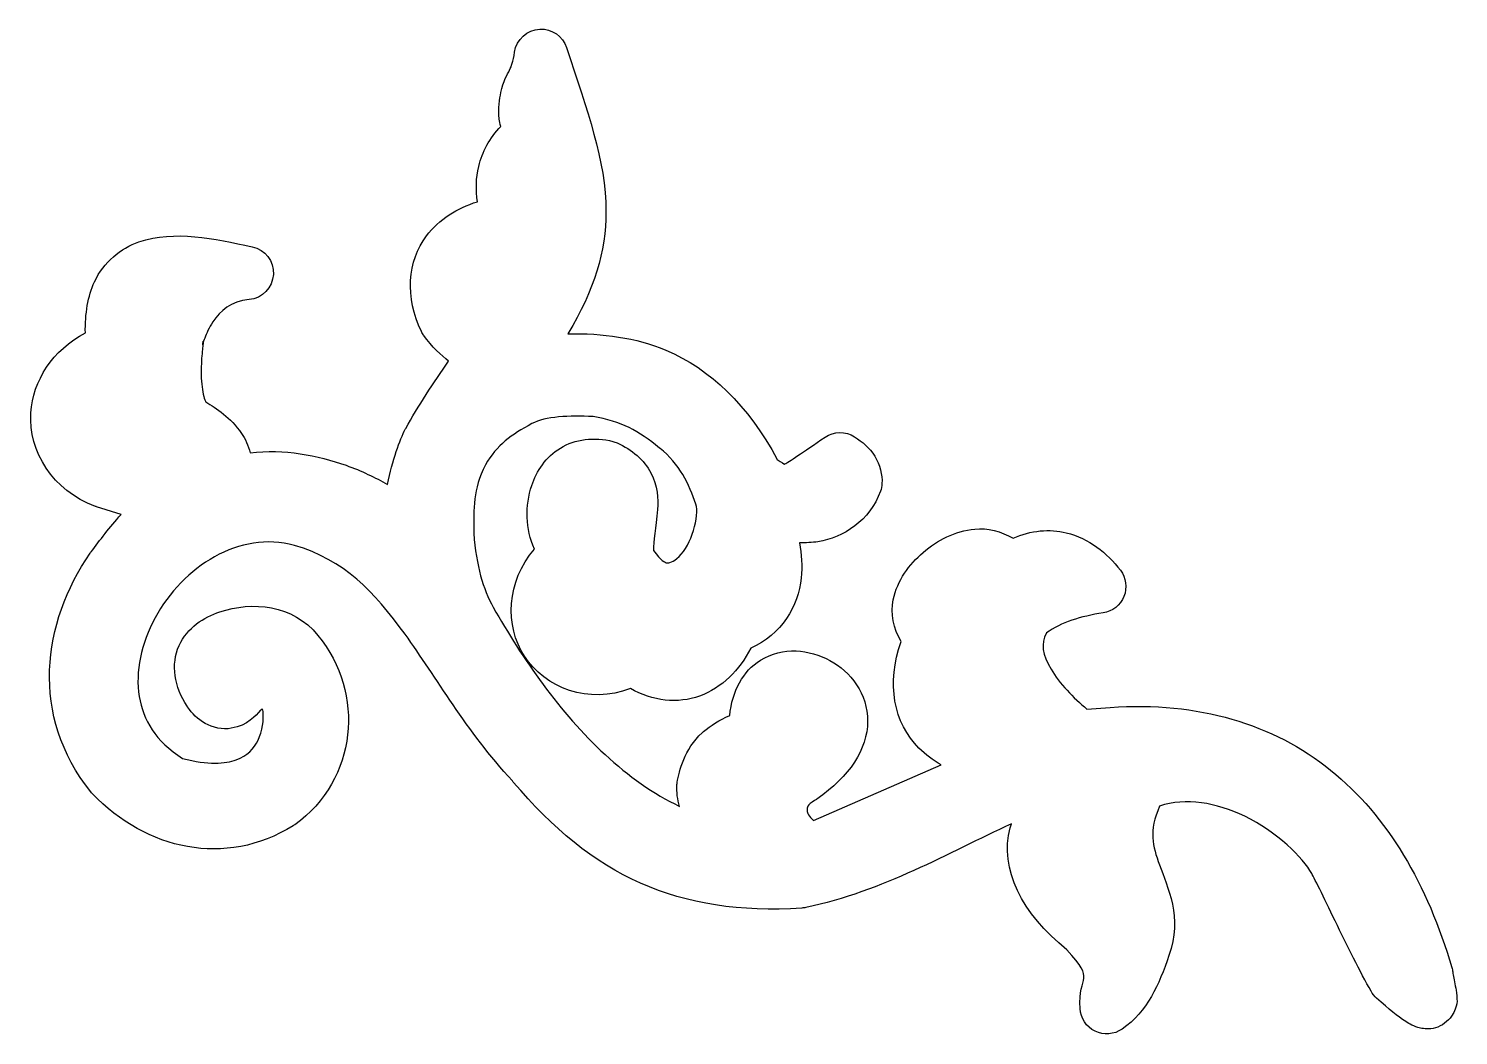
# Model space of a CAD drawing. Header units: centimetres. Extents: x -8 to 6.2, y -0.9 to 9.1.
import ezdxf

# ---------------------------------------------------------------- set-up
doc = ezdxf.new("R2010")
doc.units = ezdxf.units.CM
doc.header["$MEASUREMENT"] = 0
doc.layers.add('Layer 1', color=7, linetype='Continuous')

msp = doc.modelspace()

# ---------------------------------------------------------------- linework, layer by layer
at = {"layer": 'Layer 1', "color": 1, "lineweight": 25}
msp.add_open_spline([(-2.91467, 9.0566), (-3.04205, 9.05107), (-3.14737, 8.95548), (-3.16519, 8.82922), (-3.16519, 8.82922), (-3.17955, 8.72795), (-3.19482, 8.69388), (-3.2148, 8.65228), (-3.2148, 8.65228), (-3.23479, 8.61069), (-3.27901, 8.54033), (-3.29996, 8.4307), (-3.29996, 8.4307), (-3.31268, 8.3642), (-3.33065, 8.2771), (-3.31815, 8.16777), (-3.31815, 8.16777), (-3.31551, 8.14462), (-3.30925, 8.11983), (-3.30245, 8.09501), (-3.30245, 8.09501), (-3.40999, 7.97899), (-3.48658, 7.84365), (-3.5199, 7.69978), (-3.5199, 7.69978), (-3.5469, 7.5832), (-3.54848, 7.46595), (-3.53313, 7.35004), (-3.53313, 7.35004), (-3.73309, 7.28693), (-3.9111, 7.17842), (-4.03584, 7.01269), (-4.03584, 7.01269), (-4.22151, 6.76601), (-4.25158, 6.40262), (-4.08545, 6.06598), (-4.08545, 6.06598), (-4.07922, 6.05359), (-4.07204, 6.0417), (-4.06395, 6.03043), (-4.06395, 6.03043), (-3.98048, 5.91299), (-3.88892, 5.83488), (-3.81838, 5.77494), (-3.81838, 5.77494), (-3.96066, 5.56324), (-4.12255, 5.32759), (-4.24089, 5.11018), (-4.24089, 5.11018), (-4.24232, 5.10744), (-4.24369, 5.10469), (-4.24502, 5.10191), (-4.24502, 5.10191), (-4.29776, 4.99598), (-4.37433, 4.79753), (-4.41948, 4.55538), (-4.41948, 4.55538), (-4.54277, 4.62484), (-4.67742, 4.68994), (-4.83041, 4.74472), (-4.83041, 4.74472), (-5.11299, 4.84589), (-5.44231, 4.90816), (-5.77713, 4.86792), (-5.77713, 4.86792), (-5.79794, 4.9399), (-5.82581, 5.00751), (-5.86312, 5.06057), (-5.86312, 5.06057), (-5.97273, 5.21646), (-6.11169, 5.31014), (-6.21782, 5.37228), (-6.21782, 5.37228), (-6.21775, 5.37315), (-6.22178, 5.38046), (-6.23105, 5.40866), (-6.23105, 5.40866), (-6.24555, 5.45272), (-6.25764, 5.52741), (-6.26082, 5.60462), (-6.26082, 5.60462), (-6.264, 5.68182), (-6.2605, 5.76219), (-6.25586, 5.82538), (-6.25586, 5.82538), (-6.25353, 5.85697), (-6.25054, 5.88432), (-6.24842, 5.90641), (-6.24842, 5.90641), (-6.24629, 5.92849), (-6.24399, 5.92745), (-6.24345, 5.97255), (-6.24345, 5.97255), (-6.24412, 5.91571), (-6.24698, 5.9413), (-6.24428, 5.95188), (-6.24428, 5.95188), (-6.24159, 5.96246), (-6.23591, 5.98105), (-6.22774, 6.00314), (-6.22774, 6.00314), (-6.21142, 6.04733), (-6.1838, 6.10621), (-6.14589, 6.16189), (-6.14589, 6.16189), (-6.07007, 6.27325), (-5.97213, 6.36534), (-5.7887, 6.38266), (-5.7887, 6.38266), (-5.65823, 6.39463), (-5.55616, 6.5003), (-5.54871, 6.63111), (-5.54871, 6.63111), (-5.54126, 6.76192), (-5.63066, 6.87849), (-5.75894, 6.90521), (-5.75894, 6.90521), (-6.13843, 6.98477), (-6.51811, 7.07386), (-6.8768, 6.95234), (-6.8768, 6.95234), (-7.05614, 6.89157), (-7.22699, 6.75332), (-7.31584, 6.5596), (-7.31584, 6.5596), (-7.38285, 6.41351), (-7.40984, 6.24672), (-7.40679, 6.05275), (-7.40679, 6.05275), (-7.72936, 5.88514), (-7.92616, 5.57955), (-7.94506, 5.26231), (-7.94506, 5.26231), (-7.96763, 4.88331), (-7.73107, 4.49236), (-7.30675, 4.33792), (-7.30675, 4.33792), (-7.30319, 4.33674), (-7.29961, 4.33564), (-7.296, 4.33462), (-7.296, 4.33462), (-7.296, 4.33462), (-7.05374, 4.25772), (-7.05374, 4.25772), (-7.05374, 4.25772), (-7.16963, 4.13284), (-7.26243, 4.00311), (-7.35057, 3.88896), (-7.35057, 3.88896), (-7.35372, 3.88491), (-7.35675, 3.88078), (-7.35967, 3.87656), (-7.35967, 3.87656), (-7.83423, 3.18694), (-7.95592, 2.27065), (-7.35222, 1.51598), (-7.35222, 1.51598), (-7.34727, 1.50968), (-7.34202, 1.50361), (-7.33651, 1.49779), (-7.33651, 1.49779), (-6.80293, 0.94295), (-6.02632, 0.76537), (-5.35297, 1.18194), (-5.35297, 1.18194), (-5.34761, 1.18506), (-5.34238, 1.18837), (-5.33726, 1.19186), (-5.33726, 1.19186), (-4.71827, 1.63708), (-4.63974, 2.49221), (-5.10823, 3.06296), (-5.10823, 3.06296), (-5.35743, 3.37288), (-5.75845, 3.40242), (-6.07809, 3.29613), (-6.07809, 3.29613), (-6.23791, 3.24298), (-6.39786, 3.14308), (-6.48075, 2.96209), (-6.48075, 2.96209), (-6.56365, 2.7811), (-6.52604, 2.55037), (-6.4022, 2.36512), (-6.4022, 2.36512), (-6.40034, 2.36205), (-6.39841, 2.35902), (-6.39642, 2.35603), (-6.39642, 2.35603), (-6.34979, 2.29207), (-6.29733, 2.23595), (-6.22361, 2.19314), (-6.22361, 2.19314), (-6.14989, 2.15034), (-6.04878, 2.13056), (-5.96482, 2.14519), (-5.96482, 2.14519), (-5.79689, 2.17445), (-5.72862, 2.26834), (-5.67543, 2.32295), (-5.67543, 2.32295), (-5.66569, 2.33296), (-5.66759, 2.33012), (-5.65889, 2.33866), (-5.65889, 2.33866), (-5.65612, 2.32806), (-5.65204, 2.32417), (-5.65062, 2.31138), (-5.65062, 2.31138), (-5.64134, 2.22762), (-5.65613, 2.117), (-5.6994, 2.02943), (-5.6994, 2.02943), (-5.74268, 1.94187), (-5.80409, 1.87478), (-5.91686, 1.83348), (-5.91686, 1.83348), (-6.02416, 1.79417), (-6.19364, 1.78163), (-6.44603, 1.84753), (-6.44603, 1.84753), (-6.71387, 2.01888), (-6.83537, 2.22632), (-6.87432, 2.46021), (-6.87432, 2.46021), (-6.91473, 2.70287), (-6.85625, 2.9818), (-6.71805, 3.23577), (-6.71805, 3.23577), (-6.44165, 3.74371), (-5.88407, 4.10303), (-5.34056, 3.95345), (-5.34056, 3.95345), (-4.85008, 3.80801), (-4.55509, 3.50028), (-4.24668, 3.07454), (-4.24668, 3.07454), (-3.94045, 2.65182), (-3.64463, 2.12171), (-3.18669, 1.62512), (-3.18669, 1.62512), (-3.18358, 1.62138), (-3.18071, 1.61808), (-3.1776, 1.61437), (-3.1776, 1.61437), (-2.40433, 0.69198), (-1.54967, 0.28694), (-0.32506, 0.36835), (-0.32506, 0.36835), (-0.31255, 0.36912), (-0.30012, 0.37077), (-0.28785, 0.37331), (-0.28785, 0.37331), (0.47904, 0.53496), (1.11687, 0.9134), (1.74614, 1.20096), (1.74614, 1.20096), (1.74212, 1.18809), (1.73639, 1.17605), (1.73291, 1.16292), (1.73291, 1.16292), (1.62389, 0.75189), (1.84362, 0.31674), (2.29349, -0.04507), (2.29349, -0.04507), (2.58607, -0.36628), (2.40283, -0.27673), (2.42248, -0.6255), (2.42248, -0.6255), (2.42784, -0.72116), (2.4845, -0.80646), (2.57061, -0.84848), (2.57061, -0.84848), (2.65672, -0.89051), (2.75882, -0.8827), (2.83754, -0.82807), (2.83754, -0.82807), (3.09209, -0.65111), (3.20137, -0.39152), (3.30056, -0.10046), (3.30056, -0.10046), (3.43747, 0.2728), (3.28506, 0.579), (3.20796, 0.79416), (3.20796, 0.79416), (3.13872, 0.98737), (3.10045, 1.12401), (3.20879, 1.37707), (3.20879, 1.37707), (3.46838, 1.46286), (3.76861, 1.41058), (4.04966, 1.27537), (4.04966, 1.27537), (4.36288, 1.12469), (4.63191, 0.86168), (4.71195, 0.71148), (4.71195, 0.71148), (4.71455, 0.70643), (4.7173, 0.70147), (4.72022, 0.69659), (4.72022, 0.69659), (4.70732, 0.71744), (4.75012, 0.63857), (4.79132, 0.55438), (4.79132, 0.55438), (4.83253, 0.47019), (4.88543, 0.35999), (4.94346, 0.24101), (4.94346, 0.24101), (5.05952, 0.00307), (5.19367, -0.26832), (5.29817, -0.45434), (5.29817, -0.45434), (5.31266, -0.48016), (5.33139, -0.50335), (5.35356, -0.52297), (5.35356, -0.52297), (5.47734, -0.6324), (5.56122, -0.70191), (5.64047, -0.75283), (5.64047, -0.75283), (5.6801, -0.77829), (5.71504, -0.80197), (5.78682, -0.81815), (5.78682, -0.81815), (5.82271, -0.82624), (5.87237, -0.83278), (5.93399, -0.81566), (5.93399, -0.81566), (5.99562, -0.79855), (6.06092, -0.74978), (6.0944, -0.69991), (6.0944, -0.69991), (6.16135, -0.60017), (6.14729, -0.53876), (6.14483, -0.49816), (6.14483, -0.49816), (6.14238, -0.45757), (6.13623, -0.42887), (6.13078, -0.40143), (6.13078, -0.40143), (6.11987, -0.34654), (6.10913, -0.29803), (6.10515, -0.26335), (6.10515, -0.26335), (6.10336, -0.24851), (6.10031, -0.23385), (6.09605, -0.21953), (6.09605, -0.21953), (5.85625, 0.59889), (5.46604, 1.27467), (4.89881, 1.73178), (4.89881, 1.73178), (4.33158, 2.18888), (3.5926, 2.41217), (2.72013, 2.35107), (2.72013, 2.35107), (2.72013, 2.35107), (2.49028, 2.33536), (2.49028, 2.33536), (2.49028, 2.33536), (2.35857, 2.44552), (2.21672, 2.5879), (2.1364, 2.72893), (2.1364, 2.72893), (2.05107, 2.87873), (2.03226, 2.97775), (2.09092, 3.08777), (2.09092, 3.08777), (2.23703, 3.19298), (2.42375, 3.25125), (2.65151, 3.2862), (2.65151, 3.2862), (2.74341, 3.30057), (2.82102, 3.36214), (2.85592, 3.44837), (2.85592, 3.44837), (2.89082, 3.53459), (2.87787, 3.63281), (2.82183, 3.70706), (2.82183, 3.70706), (2.69199, 3.87882), (2.51179, 4.02119), (2.28605, 4.0783), (2.28605, 4.0783), (2.12264, 4.11964), (1.93541, 4.10253), (1.76267, 4.02373), (1.76267, 4.02373), (1.64213, 4.09314), (1.50589, 4.12654), (1.38233, 4.11468), (1.38233, 4.11468), (1.18437, 4.09567), (1.01324, 4.00455), (0.87301, 3.884), (0.87301, 3.884), (0.73278, 3.76344), (0.61757, 3.60978), (0.57618, 3.41519), (0.57618, 3.41519), (0.54845, 3.28482), (0.57822, 3.13229), (0.6539, 3.00178), (0.6539, 3.00178), (0.50594, 2.59175), (0.58302, 2.19552), (0.83002, 1.94923), (0.83002, 1.94923), (0.89573, 1.88371), (0.96959, 1.82893), (1.04912, 1.78304), (1.04912, 1.78304), (1.04912, 1.78304), (-0.21013, 1.2332), (-0.21013, 1.2332), (-0.21013, 1.2332), (-0.25876, 1.27529), (-0.27277, 1.31245), (-0.27462, 1.33242), (-0.27462, 1.33242), (-0.27734, 1.36178), (-0.27493, 1.38957), (-0.20021, 1.43081), (-0.20021, 1.43081), (-0.19224, 1.43537), (-0.18451, 1.44034), (-0.17705, 1.4457), (-0.17705, 1.4457), (0.14488, 1.67093), (0.32056, 1.93844), (0.32317, 2.21299), (0.32317, 2.21299), (0.32579, 2.48753), (0.15339, 2.70573), (-0.0489, 2.81574), (-0.0489, 2.81574), (-0.25118, 2.92575), (-0.51187, 2.95493), (-0.73599, 2.8174), (-0.73599, 2.8174), (-0.90829, 2.71165), (-1.01469, 2.51345), (-1.03943, 2.27087), (-1.03943, 2.27087), (-1.14057, 2.2283), (-1.22866, 2.17098), (-1.29988, 2.11212), (-1.29988, 2.11212), (-1.30384, 2.10865), (-1.3077, 2.10506), (-1.31146, 2.10137), (-1.31146, 2.10137), (-1.4892, 1.93548), (-1.539, 1.72327), (-1.55785, 1.61189), (-1.55785, 1.61189), (-1.55899, 1.60448), (-1.55982, 1.59704), (-1.56033, 1.58956), (-1.56033, 1.58956), (-1.56674, 1.51204), (-1.55416, 1.44127), (-1.5347, 1.37376), (-1.5347, 1.37376), (-1.79498, 1.49685), (-2.04056, 1.67236), (-2.27057, 1.88474), (-2.27057, 1.88474), (-2.71615, 2.29617), (-3.09272, 2.83893), (-3.37603, 3.3416), (-3.37603, 3.3416), (-3.47882, 3.52397), (-3.54105, 3.74639), (-3.56951, 4.07251), (-3.56951, 4.07251), (-3.56857, 4.32541), (-3.57858, 4.49897), (-3.45375, 4.74885), (-3.45375, 4.74885), (-3.34212, 4.94449), (-3.19477, 5.04974), (-2.99569, 5.15648), (-2.99569, 5.15648), (-2.85793, 5.22763), (-2.62598, 5.23994), (-2.38963, 5.22593), (-2.38963, 5.22593), (-2.10915, 5.18219), (-1.93955, 5.08447), (-1.73314, 4.91587), (-1.73314, 4.91587), (-1.7315, 4.91447), (-1.72984, 4.9131), (-1.72817, 4.91174), (-1.72817, 4.91174), (-1.53723, 4.76349), (-1.43681, 4.55212), (-1.37347, 4.3619), (-1.37347, 4.3619), (-1.3342, 4.24398), (-1.42004, 3.95711), (-1.54049, 3.84266), (-1.54049, 3.84266), (-1.60071, 3.78543), (-1.64038, 3.77792), (-1.66037, 3.78064), (-1.66037, 3.78064), (-1.678, 3.78305), (-1.72358, 3.80063), (-1.79101, 3.90301), (-1.79101, 3.90301), (-1.79582, 3.99267), (-1.76555, 4.12594), (-1.75298, 4.30898), (-1.75298, 4.30898), (-1.74583, 4.4131), (-1.75147, 4.5428), (-1.81747, 4.67031), (-1.81747, 4.67031), (-1.88348, 4.79781), (-2.00528, 4.89956), (-2.15316, 4.96548), (-2.15316, 4.96548), (-2.16624, 4.97154), (-2.17979, 4.97651), (-2.19368, 4.98036), (-2.19368, 4.98036), (-2.37774, 5.02866), (-2.56841, 5.0047), (-2.71292, 4.91587), (-2.71292, 4.91587), (-2.85743, 4.82704), (-2.94791, 4.68844), (-2.99487, 4.54628), (-2.99487, 4.54628), (-3.0621, 4.34274), (-3.05736, 4.11739), (-2.96841, 3.91707), (-2.96841, 3.91707), (-3.24682, 3.59567), (-3.26112, 3.15779), (-3.06845, 2.85874), (-3.06845, 2.85874), (-2.86625, 2.54488), (-2.43076, 2.37567), (-2.02004, 2.53958), (-2.02004, 2.53958), (-1.80256, 2.41098), (-1.54924, 2.38659), (-1.33791, 2.46434), (-1.33791, 2.46434), (-1.11507, 2.54633), (-0.94136, 2.72016), (-0.8319, 2.93728), (-0.8319, 2.93728), (-0.53005, 3.0678), (-0.35945, 3.35783), (-0.3325, 3.62934), (-0.3325, 3.62934), (-0.32067, 3.74844), (-0.32974, 3.86533), (-0.34821, 3.97908), (-0.34821, 3.97908), (-0.2883, 3.97749), (-0.22761, 3.98046), (-0.16713, 3.98983), (-0.16713, 3.98983), (0.08473, 4.02886), (0.34535, 4.19994), (0.44968, 4.48758), (0.44968, 4.48758), (0.45871, 4.51229), (0.464, 4.5382), (0.46539, 4.56447), (0.46539, 4.56447), (0.4695, 4.64801), (0.44658, 4.75345), (0.39428, 4.83567), (0.39428, 4.83567), (0.34198, 4.91789), (0.27255, 4.9759), (0.19419, 5.02667), (0.19419, 5.02667), (0.10539, 5.08406), (-0.00905, 5.08308), (-0.09685, 5.02419), (-0.09685, 5.02419), (-0.31865, 4.87522), (-0.45963, 4.77141), (-0.49373, 4.75878), (-0.49373, 4.75878), (-0.51078, 4.75246), (-0.49039, 4.75457), (-0.49621, 4.75629), (-0.49621, 4.75629), (-0.50074, 4.75764), (-0.52911, 4.77401), (-0.56897, 4.80342), (-0.56897, 4.80342), (-0.86034, 5.33749), (-1.22772, 5.69595), (-1.6703, 5.88243), (-1.6703, 5.88243), (-1.96862, 6.00813), (-2.29333, 6.0504), (-2.63851, 6.04531), (-2.63851, 6.04531), (-2.37659, 6.47866), (-2.26218, 6.8631), (-2.2623, 7.24834), (-2.2623, 7.24834), (-2.26247, 7.76666), (-2.44783, 8.24505), (-2.65174, 8.87387), (-2.65174, 8.87387), (-2.6884, 8.98691), (-2.79593, 9.06164), (-2.91467, 9.0566), (-2.91467, 9.0566), (-2.91467, 9.0566), (-2.91467, 9.0566), (-2.91467, 9.0566)], degree=3, knots=[0, 0, 0, 0, 0.00636943, 0.00636943, 0.00636943, 0.00636943, 0.01273885, 0.01273885, 0.01273885, 0.01273885, 0.01910828, 0.01910828, 0.01910828, 0.01910828, 0.02547771, 0.02547771, 0.02547771, 0.02547771, 0.03184713, 0.03184713, 0.03184713, 0.03184713, 0.03821656, 0.03821656, 0.03821656, 0.03821656, 0.04458599, 0.04458599, 0.04458599, 0.04458599, 0.05095541, 0.05095541, 0.05095541, 0.05095541, 0.05732484, 0.05732484, 0.05732484, 0.05732484, 0.06369427, 0.06369427, 0.06369427, 0.06369427, 0.07006369, 0.07006369, 0.07006369, 0.07006369, 0.07643312, 0.07643312, 0.07643312, 0.07643312, 0.08280255, 0.08280255, 0.08280255, 0.08280255, 0.08917197, 0.08917197, 0.08917197, 0.08917197, 0.0955414, 0.0955414, 0.0955414, 0.0955414, 0.10191083, 0.10191083, 0.10191083, 0.10191083, 0.10828025, 0.10828025, 0.10828025, 0.10828025, 0.11464968, 0.11464968, 0.11464968, 0.11464968, 0.12101911, 0.12101911, 0.12101911, 0.12101911, 0.12738854, 0.12738854, 0.12738854, 0.12738854, 0.13375796, 0.13375796, 0.13375796, 0.13375796, 0.14012739, 0.14012739, 0.14012739, 0.14012739, 0.14649682, 0.14649682, 0.14649682, 0.14649682, 0.15286624, 0.15286624, 0.15286624, 0.15286624, 0.15923567, 0.15923567, 0.15923567, 0.15923567, 0.1656051, 0.1656051, 0.1656051, 0.1656051, 0.17197452, 0.17197452, 0.17197452, 0.17197452, 0.17834395, 0.17834395, 0.17834395, 0.17834395, 0.18471338, 0.18471338, 0.18471338, 0.18471338, 0.1910828, 0.1910828, 0.1910828, 0.1910828, 0.19745223, 0.19745223, 0.19745223, 0.19745223, 0.20382166, 0.20382166, 0.20382166, 0.20382166, 0.21019108, 0.21019108, 0.21019108, 0.21019108, 0.21656051, 0.21656051, 0.21656051, 0.21656051, 0.22292994, 0.22292994, 0.22292994, 0.22292994, 0.22929936, 0.22929936, 0.22929936, 0.22929936, 0.23566879, 0.23566879, 0.23566879, 0.23566879, 0.24203822, 0.24203822, 0.24203822, 0.24203822, 0.24840764, 0.24840764, 0.24840764, 0.24840764, 0.25477707, 0.25477707, 0.25477707, 0.25477707, 0.2611465, 0.2611465, 0.2611465, 0.2611465, 0.26751592, 0.26751592, 0.26751592, 0.26751592, 0.27388535, 0.27388535, 0.27388535, 0.27388535, 0.28025478, 0.28025478, 0.28025478, 0.28025478, 0.2866242, 0.2866242, 0.2866242, 0.2866242, 0.29299363, 0.29299363, 0.29299363, 0.29299363, 0.29936306, 0.29936306, 0.29936306, 0.29936306, 0.30573248, 0.30573248, 0.30573248, 0.30573248, 0.31210191, 0.31210191, 0.31210191, 0.31210191, 0.31847134, 0.31847134, 0.31847134, 0.31847134, 0.32484076, 0.32484076, 0.32484076, 0.32484076, 0.33121019, 0.33121019, 0.33121019, 0.33121019, 0.33757962, 0.33757962, 0.33757962, 0.33757962, 0.34394904, 0.34394904, 0.34394904, 0.34394904, 0.35031847, 0.35031847, 0.35031847, 0.35031847, 0.3566879, 0.3566879, 0.3566879, 0.3566879, 0.36305732, 0.36305732, 0.36305732, 0.36305732, 0.36942675, 0.36942675, 0.36942675, 0.36942675, 0.37579618, 0.37579618, 0.37579618, 0.37579618, 0.38216561, 0.38216561, 0.38216561, 0.38216561, 0.38853503, 0.38853503, 0.38853503, 0.38853503, 0.39490446, 0.39490446, 0.39490446, 0.39490446, 0.40127389, 0.40127389, 0.40127389, 0.40127389, 0.40764331, 0.40764331, 0.40764331, 0.40764331, 0.41401274, 0.41401274, 0.41401274, 0.41401274, 0.42038217, 0.42038217, 0.42038217, 0.42038217, 0.42675159, 0.42675159, 0.42675159, 0.42675159, 0.43312102, 0.43312102, 0.43312102, 0.43312102, 0.43949045, 0.43949045, 0.43949045, 0.43949045, 0.44585987, 0.44585987, 0.44585987, 0.44585987, 0.4522293, 0.4522293, 0.4522293, 0.4522293, 0.45859873, 0.45859873, 0.45859873, 0.45859873, 0.46496815, 0.46496815, 0.46496815, 0.46496815, 0.47133758, 0.47133758, 0.47133758, 0.47133758, 0.47770701, 0.47770701, 0.47770701, 0.47770701, 0.48407643, 0.48407643, 0.48407643, 0.48407643, 0.49044586, 0.49044586, 0.49044586, 0.49044586, 0.49681529, 0.49681529, 0.49681529, 0.49681529, 0.50318471, 0.50318471, 0.50318471, 0.50318471, 0.50955414, 0.50955414, 0.50955414, 0.50955414, 0.51592357, 0.51592357, 0.51592357, 0.51592357, 0.52229299, 0.52229299, 0.52229299, 0.52229299, 0.52866242, 0.52866242, 0.52866242, 0.52866242, 0.53503185, 0.53503185, 0.53503185, 0.53503185, 0.54140127, 0.54140127, 0.54140127, 0.54140127, 0.5477707, 0.5477707, 0.5477707, 0.5477707, 0.55414013, 0.55414013, 0.55414013, 0.55414013, 0.56050955, 0.56050955, 0.56050955, 0.56050955, 0.56687898, 0.56687898, 0.56687898, 0.56687898, 0.57324841, 0.57324841, 0.57324841, 0.57324841, 0.57961783, 0.57961783, 0.57961783, 0.57961783, 0.58598726, 0.58598726, 0.58598726, 0.58598726, 0.59235669, 0.59235669, 0.59235669, 0.59235669, 0.59872611, 0.59872611, 0.59872611, 0.59872611, 0.60509554, 0.60509554, 0.60509554, 0.60509554, 0.61146497, 0.61146497, 0.61146497, 0.61146497, 0.61783439, 0.61783439, 0.61783439, 0.61783439, 0.62420382, 0.62420382, 0.62420382, 0.62420382, 0.63057325, 0.63057325, 0.63057325, 0.63057325, 0.63694268, 0.63694268, 0.63694268, 0.63694268, 0.6433121, 0.6433121, 0.6433121, 0.6433121, 0.64968153, 0.64968153, 0.64968153, 0.64968153, 0.65605096, 0.65605096, 0.65605096, 0.65605096, 0.66242038, 0.66242038, 0.66242038, 0.66242038, 0.66878981, 0.66878981, 0.66878981, 0.66878981, 0.67515924, 0.67515924, 0.67515924, 0.67515924, 0.68152866, 0.68152866, 0.68152866, 0.68152866, 0.68789809, 0.68789809, 0.68789809, 0.68789809, 0.69426752, 0.69426752, 0.69426752, 0.69426752, 0.70063694, 0.70063694, 0.70063694, 0.70063694, 0.70700637, 0.70700637, 0.70700637, 0.70700637, 0.7133758, 0.7133758, 0.7133758, 0.7133758, 0.71974522, 0.71974522, 0.71974522, 0.71974522, 0.72611465, 0.72611465, 0.72611465, 0.72611465, 0.73248408, 0.73248408, 0.73248408, 0.73248408, 0.7388535, 0.7388535, 0.7388535, 0.7388535, 0.74522293, 0.74522293, 0.74522293, 0.74522293, 0.75159236, 0.75159236, 0.75159236, 0.75159236, 0.75796178, 0.75796178, 0.75796178, 0.75796178, 0.76433121, 0.76433121, 0.76433121, 0.76433121, 0.77070064, 0.77070064, 0.77070064, 0.77070064, 0.77707006, 0.77707006, 0.77707006, 0.77707006, 0.78343949, 0.78343949, 0.78343949, 0.78343949, 0.78980892, 0.78980892, 0.78980892, 0.78980892, 0.79617834, 0.79617834, 0.79617834, 0.79617834, 0.80254777, 0.80254777, 0.80254777, 0.80254777, 0.8089172, 0.8089172, 0.8089172, 0.8089172, 0.81528662, 0.81528662, 0.81528662, 0.81528662, 0.82165605, 0.82165605, 0.82165605, 0.82165605, 0.82802548, 0.82802548, 0.82802548, 0.82802548, 0.8343949, 0.8343949, 0.8343949, 0.8343949, 0.84076433, 0.84076433, 0.84076433, 0.84076433, 0.84713376, 0.84713376, 0.84713376, 0.84713376, 0.85350318, 0.85350318, 0.85350318, 0.85350318, 0.85987261, 0.85987261, 0.85987261, 0.85987261, 0.86624204, 0.86624204, 0.86624204, 0.86624204, 0.87261146, 0.87261146, 0.87261146, 0.87261146, 0.87898089, 0.87898089, 0.87898089, 0.87898089, 0.88535032, 0.88535032, 0.88535032, 0.88535032, 0.89171975, 0.89171975, 0.89171975, 0.89171975, 0.89808917, 0.89808917, 0.89808917, 0.89808917, 0.9044586, 0.9044586, 0.9044586, 0.9044586, 0.91082803, 0.91082803, 0.91082803, 0.91082803, 0.91719745, 0.91719745, 0.91719745, 0.91719745, 0.92356688, 0.92356688, 0.92356688, 0.92356688, 0.92993631, 0.92993631, 0.92993631, 0.92993631, 0.93630573, 0.93630573, 0.93630573, 0.93630573, 0.94267516, 0.94267516, 0.94267516, 0.94267516, 0.94904459, 0.94904459, 0.94904459, 0.94904459, 0.95541401, 0.95541401, 0.95541401, 0.95541401, 0.96178344, 0.96178344, 0.96178344, 0.96178344, 0.96815287, 0.96815287, 0.96815287, 0.96815287, 0.97452229, 0.97452229, 0.97452229, 0.97452229, 0.98089172, 0.98089172, 0.98089172, 0.98089172, 0.98726115, 0.98726115, 0.98726115, 0.98726115, 1, 1, 1, 1], dxfattribs=at)

doc.saveas('drawing.dxf')
